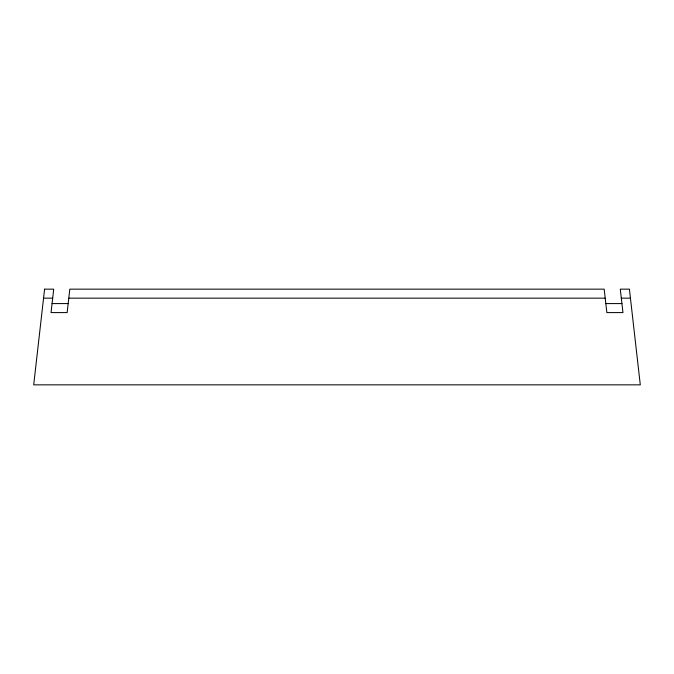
<?xml version="1.0" encoding="UTF-8"?>
<svg xmlns="http://www.w3.org/2000/svg" width="674" height="674" viewBox="0 0 674 674"><rect width="100%" height="100%" fill="white"/><g stroke="black" fill="none" stroke-linecap="round" stroke-linejoin="round"><path stroke-width="1.01" d="M43.566 298.152L52.682 298.152M68.79 298.152L605.21 298.152M621.318 298.152L630.434 298.152M52.066 303.586L68.175 303.586M605.825 303.586L621.934 303.586M44.585 289.154L33.7 384.846L640.3 384.846L629.415 289.154L620.291 289.154L622.961 312.593L606.853 312.593L604.182 289.154L69.818 289.154L67.147 312.593L51.039 312.593L53.709 289.154L44.585 289.154"/></g></svg>
